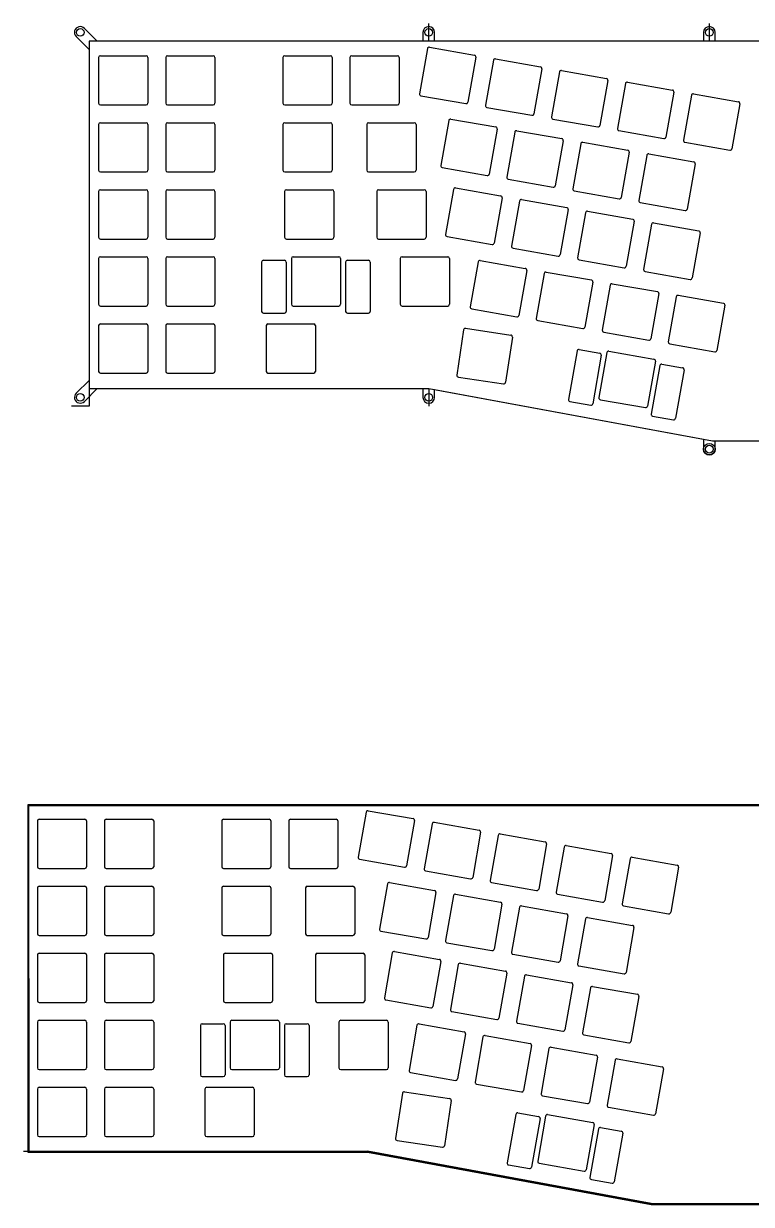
# Model space of a CAD drawing. Header units: millimetres. Extents: x -1 to 508, y -113 to 820.
# Drawn here: x -1.4 to 205.5, y -112.9 to 222.6 of the extents above; entities that cross this region are included whole.
import ezdxf

# ---------------------------------------------------------------- set-up
doc = ezdxf.new("R2010")
doc.units = ezdxf.units.MM
doc.header["$MEASUREMENT"] = 0
doc.layers.get('0').update_dxf_attribs({"linetype": 'CONTINUOUS'})
doc.layers.add('BLACK', color=7, linetype='CONTINUOUS')

msp = doc.modelspace()

# ---------------------------------------------------------------- linework, layer by layer
at = {"linetype": 'Continuous'}
for p, q in [((113.75726, 217.58663), (113.75726, 222.58663)), ((113.75726, 217.58663), (113.75726, 222.58663)), ((193.51048, 217.58663), (193.51048, 222.58663)), ((193.51048, 217.58663), (193.51048, 222.58663)), ((17.20941, 118.88203), (17.20941, 113.88203)), ((113.75726, 118.88203), (113.75726, 113.88203)), ((113.75726, 118.88203), (113.75726, 113.88203)), ((17.20941, 113.88203), (12.20941, 113.88203)), ((0.02311, -97.8703), (-1.3902, -97.8703)), ((96.34595, -97.83516), (96.34595, -98.03516)), ((176.95422, -112.74232), (176.95422, -112.94232))]:
    msp.add_line(p, q, dxfattribs=at)
for p, q in [((113.36266, 215.47842), (111.10523, 202.67592)), ((113.94189, 215.884), (126.74439, 213.62657)), ((19.93631, 212.97486), (19.93631, 199.97486)), ((20.43631, 213.47486), (33.43631, 213.47486)), ((33.93631, 212.97486), (33.93631, 199.97486)), ((38.98631, 212.97486), (38.98631, 199.97486)), ((39.48631, 213.47486), (52.48631, 213.47486)), ((52.98631, 212.97486), (52.98631, 199.97486)), ((72.32381, 212.97486), (72.32381, 199.97486)), ((72.82381, 213.47486), (85.82381, 213.47486)), ((86.32381, 212.97486), (86.32381, 199.97486)), ((91.37381, 212.97486), (91.37381, 199.97486)), ((91.87381, 213.47486), (104.87381, 213.47486)), ((105.37381, 212.97486), (105.37381, 199.97486)), ((127.14997, 213.04734), (124.89254, 200.24484)), ((132.12325, 212.17042), (129.86582, 199.36792)), ((132.70248, 212.576), (145.50498, 210.31857)), ((145.91056, 209.73935), (143.65313, 196.93685)), ((150.88384, 208.86242), (148.62641, 196.05992)), ((151.46306, 209.268), (164.26556, 207.01058)), ((164.67114, 206.43135), (162.41372, 193.62885)), ((169.64442, 205.55443), (167.387, 192.75192)), ((170.22365, 205.96001), (183.02615, 203.70258)), ((111.51081, 202.09669), (124.31331, 199.83926)), ((183.43173, 203.12335), (181.17431, 190.32085)), ((188.40501, 202.24643), (186.14758, 189.44393)), ((188.98424, 202.65201), (201.78674, 200.39458)), ((20.43631, 199.47486), (33.43631, 199.47486)), ((39.48631, 199.47486), (52.48631, 199.47486)), ((72.82381, 199.47486), (85.82381, 199.47486)), ((91.87381, 199.47486), (104.87381, 199.47486)), ((130.2714, 198.78869), (143.0739, 196.53127)), ((202.19232, 199.81535), (199.93489, 187.01285)), ((119.43496, 195.06383), (117.17753, 182.26133)), ((120.01418, 195.46941), (132.81669, 193.21199)), ((149.03199, 195.48069), (161.83449, 193.22327)), ((19.93631, 193.92486), (19.93631, 180.92486)), ((20.43631, 194.42486), (33.43631, 194.42486)), ((33.93631, 193.92486), (33.93631, 180.92486)), ((38.98631, 193.92486), (38.98631, 180.92486)), ((39.48631, 194.42486), (52.48631, 194.42486)), ((52.98631, 193.92486), (52.98631, 180.92486)), ((72.32381, 193.92486), (72.32381, 180.92486)), ((72.82381, 194.42486), (85.82381, 194.42486)), ((86.32381, 193.92486), (86.32381, 180.92486)), ((96.13631, 193.92486), (96.13631, 180.92486)), ((96.63631, 194.42486), (109.63631, 194.42486)), ((110.13631, 193.92486), (110.13631, 180.92486)), ((133.22226, 192.63276), (130.96484, 179.83026)), ((138.19554, 191.75583), (135.93812, 178.95333)), ((138.77477, 192.16141), (151.57727, 189.90399)), ((167.79258, 192.1727), (180.59508, 189.91527)), ((151.98285, 189.32476), (149.72543, 176.52226)), ((156.95613, 188.44784), (154.69871, 175.64534)), ((157.53536, 188.85342), (170.33786, 186.59599)), ((186.55316, 188.8647), (199.35567, 186.60727)), ((170.74344, 186.01676), (168.48601, 173.21426)), ((175.71672, 185.13984), (173.45929, 172.33734)), ((176.29595, 185.54542), (189.09845, 183.28799)), ((117.58311, 181.6821), (130.38561, 179.42468)), ((189.50403, 182.70876), (187.2466, 169.90626)), ((20.43631, 180.42486), (33.43631, 180.42486)), ((39.48631, 180.42486), (52.48631, 180.42486)), ((72.82381, 180.42486), (85.82381, 180.42486)), ((96.63631, 180.42486), (109.63631, 180.42486)), ((136.3437, 178.37411), (149.1462, 176.11668)), ((19.93631, 174.87486), (19.93631, 161.87486)), ((20.43631, 175.37486), (33.43631, 175.37486)), ((33.93631, 174.87486), (33.93631, 161.87486)), ((38.98631, 174.87486), (38.98631, 161.87486)), ((39.48631, 175.37486), (52.48631, 175.37486)), ((52.98631, 174.87486), (52.98631, 161.87486)), ((72.80006, 174.87486), (72.80006, 161.87486)), ((73.30006, 175.37486), (86.30006, 175.37486)), ((86.80006, 174.87486), (86.80006, 161.87486)), ((98.99381, 174.87486), (98.99381, 161.87486)), ((99.49381, 175.37486), (112.49381, 175.37486)), ((112.99381, 174.87486), (112.99381, 161.87486)), ((120.81711, 175.47624), (118.55968, 162.67374)), ((121.39633, 175.88182), (134.19883, 173.6244)), ((155.10429, 175.06611), (167.90679, 172.80868)), ((134.60441, 173.04517), (132.34699, 160.24267)), ((139.57769, 172.16825), (137.32027, 159.36575)), ((140.15692, 172.57383), (152.95942, 170.3164)), ((173.86487, 171.75811), (186.66737, 169.50068)), ((153.365, 169.73717), (151.10758, 156.93467)), ((158.33828, 168.86025), (156.08085, 156.05775)), ((158.91751, 169.26583), (171.72001, 167.0084)), ((172.12559, 166.42917), (169.86816, 153.62667)), ((177.09887, 165.55225), (174.84144, 152.74975)), ((177.6781, 165.95783), (190.4806, 163.70041)), ((20.43631, 161.37486), (33.43631, 161.37486)), ((39.48631, 161.37486), (52.48631, 161.37486)), ((73.30006, 161.37486), (86.30006, 161.37486)), ((99.49381, 161.37486), (112.49381, 161.37486)), ((118.96526, 162.09452), (131.76776, 159.83709)), ((190.88618, 163.12118), (188.62875, 150.31868)), ((137.72585, 158.78652), (150.52835, 156.52909)), ((19.93631, 155.82486), (19.93631, 142.82486)), ((20.43631, 156.32486), (33.43631, 156.32486)), ((33.93631, 155.82486), (33.93631, 142.82486)), ((38.98631, 155.82486), (38.98631, 142.82486)), ((39.48631, 156.32486), (52.48631, 156.32486)), ((52.98631, 155.82486), (52.98631, 142.82486)), ((66.26706, 154.82486), (66.26706, 140.82486)), ((66.76706, 155.32486), (72.76706, 155.32486)), ((73.26706, 154.82486), (73.26706, 140.82486)), ((74.70506, 155.82486), (74.70506, 142.82486)), ((75.20506, 156.32486), (88.20506, 156.32486)), ((88.70506, 155.82486), (88.70506, 142.82486)), ((90.14306, 154.82486), (90.14306, 140.82486)), ((90.64306, 155.32486), (96.64306, 155.32486)), ((97.14306, 154.82486), (97.14306, 140.82486)), ((105.66131, 155.82486), (105.66131, 142.82486)), ((106.16131, 156.32486), (119.16131, 156.32486)), ((119.66131, 155.82486), (119.66131, 142.82486)), ((127.82743, 154.89626), (125.57, 142.09376)), ((128.40666, 155.30184), (141.20916, 153.04441)), ((156.48643, 155.47852), (169.28894, 153.22109)), ((141.61474, 152.46518), (139.35731, 139.66268)), ((146.58802, 151.58826), (144.33059, 138.78576)), ((147.16725, 151.99384), (159.96975, 149.73641)), ((175.24702, 152.17052), (188.04952, 149.9131)), ((160.37533, 149.15719), (158.1179, 136.35469)), ((165.34861, 148.28026), (163.09118, 135.47776)), ((165.92783, 148.68584), (178.73034, 146.42842)), ((179.13591, 145.84919), (176.87849, 133.04669)), ((184.10919, 144.97227), (181.85177, 132.16976)), ((184.68842, 145.37784), (197.49092, 143.12042)), ((20.43631, 142.32486), (33.43631, 142.32486)), ((39.48631, 142.32486), (52.48631, 142.32486)), ((75.20506, 142.32486), (88.20506, 142.32486)), ((106.16131, 142.32486), (119.16131, 142.32486)), ((125.97558, 141.51453), (138.77809, 139.2571)), ((197.8965, 142.54119), (195.63908, 129.73869)), ((66.76706, 140.32486), (72.76706, 140.32486)), ((90.64306, 140.32486), (96.64306, 140.32486)), ((144.73617, 138.20653), (157.53867, 135.94911)), ((19.93631, 136.77486), (19.93631, 123.77486)), ((20.43631, 137.27486), (33.43631, 137.27486)), ((33.93631, 136.77486), (33.93631, 123.77486)), ((38.98631, 136.77486), (38.98631, 123.77486)), ((39.48631, 137.27486), (52.48631, 137.27486)), ((52.98631, 136.77486), (52.98631, 123.77486)), ((67.56131, 136.77486), (67.56131, 123.77486)), ((68.06131, 137.27486), (81.06131, 137.27486)), ((81.56131, 136.77486), (81.56131, 123.77486)), ((123.67688, 135.58459), (121.75536, 122.72738)), ((124.2453, 136.00519), (137.1025, 134.08367)), ((163.49676, 134.89853), (176.29926, 132.64111)), ((137.5231, 133.51526), (135.60158, 120.65805)), ((182.25735, 131.59054), (195.05985, 129.33311)), ((155.90223, 129.58661), (153.47115, 115.7993)), ((156.48145, 129.99219), (162.3903, 128.9503)), ((162.79588, 128.37107), (160.36481, 114.58377)), ((164.38568, 129.10618), (162.12826, 116.30367)), ((164.96491, 129.51176), (177.76741, 127.25433)), ((178.17299, 126.6751), (175.91556, 113.8726)), ((179.4155, 125.44059), (176.98442, 111.65328)), ((179.99472, 125.84617), (185.90357, 124.80428)), ((186.30915, 124.22505), (183.87808, 110.43774)), ((20.43631, 123.27486), (33.43631, 123.27486)), ((39.48631, 123.27486), (52.48631, 123.27486)), ((68.06131, 123.27486), (81.06131, 123.27486)), ((122.17596, 122.15897), (135.03317, 120.23745)), ((153.87673, 115.22007), (159.78558, 114.17819)), ((162.53384, 115.72445), (175.33634, 113.46702)), ((177.39, 111.07405), (183.29885, 110.03216)), ((0, 0.43427), (457.2, 0.43427)), ((95.95135, -1.47394), (93.69392, -14.27644)), ((96.53058, -1.06836), (109.33308, -3.32579)), ((2.525, -3.9775), (2.525, -16.9775)), ((3.025, -3.4775), (16.025, -3.4775)), ((16.525, -3.9775), (16.525, -16.9775)), ((21.575, -3.9775), (21.575, -16.9775)), ((22.075, -3.4775), (35.075, -3.4775)), ((35.575, -3.9775), (35.575, -16.9775)), ((54.9125, -3.9775), (54.9125, -16.9775)), ((55.4125, -3.4775), (68.4125, -3.4775)), ((68.9125, -3.9775), (68.9125, -16.9775)), ((73.9625, -3.9775), (73.9625, -16.9775)), ((74.4625, -3.4775), (87.4625, -3.4775)), ((87.9625, -3.9775), (87.9625, -16.9775)), ((109.73866, -3.90502), (107.48123, -16.70752)), ((114.71194, -4.78194), (112.45451, -17.58444)), ((115.29116, -4.37636), (128.09366, -6.63379)), ((128.49924, -7.21302), (126.24182, -20.01552)), ((133.47252, -8.08994), (131.2151, -20.89244)), ((134.05175, -7.68436), (146.85425, -9.94179)), ((147.25983, -10.52101), (145.00241, -23.32351)), ((152.23311, -11.39794), (149.97568, -24.20044)), ((152.81234, -10.99236), (165.61484, -13.24978)), ((94.0995, -14.85567), (106.902, -17.1131)), ((166.02042, -13.82901), (163.76299, -26.63151)), ((170.9937, -14.70594), (168.73627, -27.50844)), ((171.57293, -14.30036), (184.37543, -16.55778)), ((3.025, -17.4775), (16.025, -17.4775)), ((22.075, -17.4775), (35.075, -17.4775)), ((55.4125, -17.4775), (68.4125, -17.4775)), ((74.4625, -17.4775), (87.4625, -17.4775)), ((112.86009, -18.16367), (125.66259, -20.4211)), ((184.78101, -17.13701), (182.52358, -29.93951)), ((2.525, -23.0275), (2.525, -36.0275)), ((3.025, -22.5275), (16.025, -22.5275)), ((16.525, -23.0275), (16.525, -36.0275)), ((21.575, -23.0275), (21.575, -36.0275)), ((22.075, -22.5275), (35.075, -22.5275)), ((35.575, -23.0275), (35.575, -36.0275)), ((54.9125, -23.0275), (54.9125, -36.0275)), ((55.4125, -22.5275), (68.4125, -22.5275)), ((68.9125, -23.0275), (68.9125, -36.0275)), ((78.725, -23.0275), (78.725, -36.0275)), ((79.225, -22.5275), (92.225, -22.5275)), ((92.725, -23.0275), (92.725, -36.0275)), ((102.02364, -21.88853), (99.76622, -34.69103)), ((102.60287, -21.48295), (115.40537, -23.74038)), ((131.62068, -21.47167), (144.42318, -23.72909)), ((115.81095, -24.3196), (113.55353, -37.12211)), ((120.78423, -25.19653), (118.52681, -37.99903)), ((121.36346, -24.79095), (134.16596, -27.04837)), ((150.38126, -24.77967), (163.18377, -27.03709)), ((134.57154, -27.6276), (132.31411, -40.4301)), ((139.54482, -28.50453), (137.28739, -41.30703)), ((140.12405, -28.09895), (152.92655, -30.35637)), ((169.14185, -28.08766), (181.94435, -30.34509)), ((153.33213, -30.9356), (151.0747, -43.7381)), ((158.30541, -31.81252), (156.04798, -44.61502)), ((158.88463, -31.40694), (171.68714, -33.66437)), ((3.025, -36.5275), (16.025, -36.5275)), ((22.075, -36.5275), (35.075, -36.5275)), ((55.4125, -36.5275), (68.4125, -36.5275)), ((79.225, -36.5275), (92.225, -36.5275)), ((100.1718, -35.27026), (112.9743, -37.52769)), ((172.09272, -34.2436), (169.83529, -47.0461)), ((118.93238, -38.57826), (131.73489, -40.83568)), ((2.525, -42.0775), (2.525, -55.0775)), ((3.025, -41.5775), (16.025, -41.5775)), ((16.525, -42.0775), (16.525, -55.0775)), ((21.575, -42.0775), (21.575, -55.0775)), ((22.075, -41.5775), (35.075, -41.5775)), ((35.575, -42.0775), (35.575, -55.0775)), ((55.38875, -42.0775), (55.38875, -55.0775)), ((55.88875, -41.5775), (68.88875, -41.5775)), ((69.38875, -42.0775), (69.38875, -55.0775)), ((81.5825, -42.0775), (81.5825, -55.0775)), ((82.0825, -41.5775), (95.0825, -41.5775)), ((95.5825, -42.0775), (95.5825, -55.0775)), ((103.40579, -41.47612), (101.14837, -54.27862)), ((103.98502, -41.07054), (116.78752, -43.32796)), ((137.69297, -41.88625), (150.49547, -44.14368)), ((117.1931, -43.90719), (114.93568, -56.70969)), ((122.16638, -44.78412), (119.90895, -57.58662)), ((122.74561, -44.37854), (135.54811, -46.63596)), ((156.45356, -45.19425), (169.25606, -47.45168)), ((135.95369, -47.21519), (133.69626, -60.01769)), ((140.92697, -48.09211), (138.66954, -60.89461)), ((141.5062, -47.68653), (154.3087, -49.94396)), ((154.71428, -50.52319), (152.45685, -63.32569)), ((159.68756, -51.40011), (157.43013, -64.20261)), ((160.26678, -50.99453), (173.06928, -53.25196)), ((3.025, -55.5775), (16.025, -55.5775)), ((22.075, -55.5775), (35.075, -55.5775)), ((55.88875, -55.5775), (68.88875, -55.5775)), ((82.0825, -55.5775), (95.0825, -55.5775)), ((101.55395, -54.85785), (114.35645, -57.11527)), ((173.47486, -53.83119), (171.21744, -66.63369)), ((120.31453, -58.16584), (133.11703, -60.42327)), ((2.525, -61.1275), (2.525, -74.1275)), ((3.025, -60.6275), (16.025, -60.6275)), ((16.525, -61.1275), (16.525, -74.1275)), ((21.575, -61.1275), (21.575, -74.1275)), ((22.075, -60.6275), (35.075, -60.6275)), ((35.575, -61.1275), (35.575, -74.1275)), ((48.85575, -62.1275), (48.85575, -76.1275)), ((49.35575, -61.6275), (55.35575, -61.6275)), ((55.85575, -62.1275), (55.85575, -76.1275)), ((57.29375, -61.1275), (57.29375, -74.1275)), ((57.79375, -60.6275), (70.79375, -60.6275)), ((71.29375, -61.1275), (71.29375, -74.1275)), ((72.73175, -62.1275), (72.73175, -76.1275)), ((73.23175, -61.6275), (79.23175, -61.6275)), ((79.73175, -62.1275), (79.73175, -76.1275)), ((88.25, -61.1275), (88.25, -74.1275)), ((88.75, -60.6275), (101.75, -60.6275)), ((102.25, -61.1275), (102.25, -74.1275)), ((110.41612, -62.0561), (108.15869, -74.8586)), ((110.99535, -61.65052), (123.79785, -63.90795)), ((139.07512, -61.47384), (151.87762, -63.73127)), ((124.20343, -64.48718), (121.946, -77.28968)), ((129.17671, -65.3641), (126.91928, -78.1666)), ((129.75593, -64.95852), (142.55843, -67.21595)), ((157.83571, -64.78184), (170.63821, -67.03927)), ((142.96401, -67.79518), (140.70659, -80.59768)), ((147.93729, -68.6721), (145.67987, -81.4746)), ((148.51652, -68.26652), (161.31902, -70.52395)), ((161.7246, -71.10317), (159.46718, -83.90567)), ((166.69788, -71.9801), (164.44046, -84.7826)), ((167.27711, -71.57452), (180.07961, -73.83194)), ((3.025, -74.6275), (16.025, -74.6275)), ((22.075, -74.6275), (35.075, -74.6275)), ((49.35575, -76.6275), (55.35575, -76.6275)), ((57.79375, -74.6275), (70.79375, -74.6275)), ((73.23175, -76.6275), (79.23175, -76.6275)), ((88.75, -74.6275), (101.75, -74.6275)), ((108.56427, -75.43783), (121.36677, -77.69526)), ((180.48519, -74.41117), (178.22776, -87.21367)), ((2.525, -80.1775), (2.525, -93.1775)), ((3.025, -79.6775), (16.025, -79.6775)), ((16.525, -80.1775), (16.525, -93.1775)), ((21.575, -80.1775), (21.575, -93.1775)), ((22.075, -79.6775), (35.075, -79.6775)), ((35.575, -80.1775), (35.575, -93.1775)), ((50.15, -80.1775), (50.15, -93.1775)), ((50.65, -79.6775), (63.65, -79.6775)), ((64.15, -80.1775), (64.15, -93.1775)), ((127.32486, -78.74583), (140.12736, -81.00326)), ((106.26557, -81.36777), (104.34405, -94.22498)), ((106.83398, -80.94717), (119.69119, -82.86869)), ((120.11179, -83.43711), (118.19027, -96.29431)), ((146.08545, -82.05383), (158.88795, -84.31125)), ((139.07014, -86.96017), (144.97899, -88.00206)), ((164.84603, -85.36183), (177.64854, -87.61925)), ((138.49091, -87.36575), (136.05984, -101.15306)), ((145.38457, -88.58129), (142.95349, -102.3686)), ((146.97437, -87.84619), (144.71694, -100.64869)), ((147.5536, -87.44061), (160.3561, -89.69803)), ((160.76168, -90.27726), (158.50425, -103.07976)), ((3.025, -93.6775), (16.025, -93.6775)), ((22.075, -93.6775), (35.075, -93.6775)), ((50.65, -93.6775), (63.65, -93.6775)), ((162.00418, -91.51178), (159.57311, -105.29908)), ((162.58341, -91.1062), (168.49226, -92.14808)), ((168.89784, -92.72731), (166.46676, -106.51462)), ((104.76465, -94.79339), (117.62186, -96.71492)), ((136.46542, -101.73229), (142.37427, -102.77418)), ((145.12252, -101.22792), (157.92502, -103.48534)), ((159.97869, -105.87831), (165.88754, -106.9202))]:
    msp.add_line(p, q)
msp.add_lwpolyline([(225.28163, 217.58663), (195.16048, 217.58663), (195.16048, 220.08663, 1), (191.86048, 220.08663), (191.86048, 217.58663), (115.40726, 217.58663), (115.40726, 220.08663, 1), (112.10726, 220.08663), (112.10726, 217.58663), (19.54229, 217.58663), (15.90166, 221.22726, 1.011124977), (13.54268, 218.9199), (17.20941, 215.25375), (17.20941, 121.21491), (13.56878, 117.57429, 1.011124977), (15.87613, 115.2153), (19.54229, 118.88203), (112.10726, 118.88203), (112.10726, 116.38203, 1), (115.40726, 116.38203), (115.40726, 118.57759), (191.86048, 104.47118), (191.86048, 101.65974, 1), (195.16048, 101.65974), (195.16048, 104.00898), (225.28163, 104.00898)], format="xyb", dxfattribs=at)
for points in [[(113.75726, 118.88203), (194.36553, 104.00898), (226.49751, 104.00898), (323.292, 118.08393), (474.95751, 118.08393), (474.95751, 217.58663), (17.20941, 217.58663), (17.20941, 118.88203), (113.75726, 118.88203)], [(96.34595, -98.07033), (176.95422, -112.94339), (209.0862, -112.94339), (305.88069, -98.86843), (457.54619, -98.86843), (457.54619, 0.63427), (-0.20191, 0.63427), (-0.20191, -98.07033), (96.34595, -98.07033)]]:
    msp.add_lwpolyline(points, dxfattribs=at)
for centre, radius in [((14.70941, 220.08663), 1.1), ((113.75726, 220.08663), 1.1), ((193.51048, 220.08663), 1.1), ((14.70941, 116.38203), 1.1), ((113.75726, 116.38203), 1.1), ((193.51048, 101.65974), 1.65), ((193.51048, 101.65974), 1.1), ((193.51048, 101.65974), 1.1)]:
    msp.add_circle(centre, radius, dxfattribs=at)
for centre, start, end in [((113.85506, 215.39159), 80, 170), ((20.43631, 212.97486), 90, 180), ((33.43631, 212.97486), 0, 90), ((39.48631, 212.97486), 90, 180), ((52.48631, 212.97486), 0, 90), ((72.82381, 212.97486), 90, 180), ((85.82381, 212.97486), 0, 90), ((91.87381, 212.97486), 90, 180), ((104.87381, 212.97486), 0, 90), ((126.65757, 213.13417), 350, 80), ((132.61565, 212.0836), 80, 170), ((145.41815, 209.82617), 350, 80), ((151.37624, 208.7756), 80, 170), ((164.17874, 206.51817), 350, 80), ((170.13683, 205.4676), 80, 170), ((111.59764, 202.58909), 170, 260), ((182.93933, 203.21017), 350, 80), ((188.89742, 202.1596), 80, 170), ((20.43631, 199.97486), 180, 270), ((33.43631, 199.97486), 270, 0), ((39.48631, 199.97486), 180, 270), ((52.48631, 199.97486), 270, 0), ((72.82381, 199.97486), 180, 270), ((85.82381, 199.97486), 270, 0), ((91.87381, 199.97486), 180, 270), ((104.87381, 199.97486), 270, 0), ((124.40014, 200.33167), 260, 350), ((130.35823, 199.2811), 170, 260), ((201.69992, 199.90218), 350, 80), ((119.92736, 194.97701), 80, 170), ((143.16073, 197.02367), 260, 350), ((149.11881, 195.9731), 170, 260), ((20.43631, 193.92486), 90, 180), ((33.43631, 193.92486), 0, 90), ((39.48631, 193.92486), 90, 180), ((52.48631, 193.92486), 0, 90), ((72.82381, 193.92486), 90, 180), ((85.82381, 193.92486), 0, 90), ((96.63631, 193.92486), 90, 180), ((109.63631, 193.92486), 0, 90), ((132.72986, 192.71958), 350, 80), ((138.68795, 191.66901), 80, 170), ((161.92131, 193.71567), 260, 350), ((167.8794, 192.6651), 170, 260), ((151.49045, 189.41158), 350, 80), ((157.44854, 188.36101), 80, 170), ((180.6819, 190.40767), 260, 350), ((186.63999, 189.3571), 170, 260), ((170.25104, 186.10359), 350, 80), ((176.20912, 185.05301), 80, 170), ((199.44249, 187.09968), 260, 350), ((117.66993, 182.17451), 170, 260), ((189.01162, 182.79559), 350, 80), ((20.43631, 180.92486), 180, 270), ((33.43631, 180.92486), 270, 0), ((39.48631, 180.92486), 180, 270), ((52.48631, 180.92486), 270, 0), ((72.82381, 180.92486), 180, 270), ((85.82381, 180.92486), 270, 0), ((96.63631, 180.92486), 180, 270), ((109.63631, 180.92486), 270, 0), ((130.47243, 179.91708), 260, 350), ((136.43052, 178.86651), 170, 260), ((20.43631, 174.87486), 90, 180), ((33.43631, 174.87486), 0, 90), ((39.48631, 174.87486), 90, 180), ((52.48631, 174.87486), 0, 90), ((73.30006, 174.87486), 90, 180), ((86.30006, 174.87486), 0, 90), ((99.49381, 174.87486), 90, 180), ((112.49381, 174.87486), 0, 90), ((121.30951, 175.38942), 80, 170), ((149.23302, 176.60908), 260, 350), ((155.19111, 175.55851), 170, 260), ((134.11201, 173.13199), 350, 80), ((140.0701, 172.08142), 80, 170), ((167.99361, 173.30109), 260, 350), ((173.9517, 172.25051), 170, 260), ((152.8726, 169.824), 350, 80), ((158.83068, 168.77343), 80, 170), ((186.7542, 169.99309), 260, 350), ((171.63319, 166.516), 350, 80), ((177.59127, 165.46543), 80, 170), ((20.43631, 161.87486), 180, 270), ((33.43631, 161.87486), 270, 0), ((39.48631, 161.87486), 180, 270), ((52.48631, 161.87486), 270, 0), ((73.30006, 161.87486), 180, 270), ((86.30006, 161.87486), 270, 0), ((99.49381, 161.87486), 180, 270), ((112.49381, 161.87486), 270, 0), ((119.05208, 162.58692), 170, 260), ((190.39377, 163.208), 350, 80), ((131.85458, 160.32949), 260, 350), ((137.81267, 159.27892), 170, 260), ((20.43631, 155.82486), 90, 180), ((33.43631, 155.82486), 0, 90), ((39.48631, 155.82486), 90, 180), ((52.48631, 155.82486), 0, 90), ((66.76706, 154.82486), 90, 180), ((72.76706, 154.82486), 0, 90), ((75.20506, 155.82486), 90, 180), ((88.20506, 155.82486), 0, 90), ((90.64306, 154.82486), 90, 180), ((96.64306, 154.82486), 0, 90), ((106.16131, 155.82486), 90, 180), ((119.16131, 155.82486), 0, 90), ((128.31983, 154.80943), 80, 170), ((150.61517, 157.0215), 260, 350), ((156.57326, 155.97092), 170, 260), ((141.12234, 152.55201), 350, 80), ((147.08042, 151.50144), 80, 170), ((169.37576, 153.7135), 260, 350), ((175.33385, 152.66293), 170, 260), ((159.88292, 149.24401), 350, 80), ((165.84101, 148.19344), 80, 170), ((188.13635, 150.4055), 260, 350), ((178.64351, 145.93601), 350, 80), ((184.6016, 144.88544), 80, 170), ((20.43631, 142.82486), 180, 270), ((33.43631, 142.82486), 270, 0), ((39.48631, 142.82486), 180, 270), ((52.48631, 142.82486), 270, 0), ((75.20506, 142.82486), 180, 270), ((88.20506, 142.82486), 270, 0), ((106.16131, 142.82486), 180, 270), ((119.16131, 142.82486), 270, 0), ((126.06241, 142.00693), 170, 260), ((197.4041, 142.62801), 350, 80), ((66.76706, 140.82486), 180, 270), ((72.76706, 140.82486), 270, 0), ((90.64306, 140.82486), 180, 270), ((96.64306, 140.82486), 270, 0), ((138.86491, 139.74951), 260, 350), ((144.823, 138.69894), 170, 260), ((20.43631, 136.77486), 90, 180), ((33.43631, 136.77486), 0, 90), ((39.48631, 136.77486), 90, 180), ((52.48631, 136.77486), 0, 90), ((68.06131, 136.77486), 90, 180), ((81.06131, 136.77486), 0, 90), ((124.17139, 135.51068), 81.5, 171.5), ((157.6255, 136.44151), 260, 350), ((163.58358, 135.39094), 170, 260), ((137.0286, 133.58916), 351.5, 81.5), ((176.38608, 133.13351), 260, 350), ((182.34417, 132.08294), 170, 260), ((156.39463, 129.49979), 80, 170), ((162.30348, 128.4579), 350, 80), ((164.87809, 129.01935), 80, 170), ((195.14667, 129.82551), 260, 350), ((177.68059, 126.76193), 350, 80), ((179.9079, 125.35376), 80, 170), ((185.81675, 124.31187), 350, 80), ((20.43631, 123.77486), 180, 270), ((33.43631, 123.77486), 270, 0), ((39.48631, 123.77486), 180, 270), ((52.48631, 123.77486), 270, 0), ((68.06131, 123.77486), 180, 270), ((81.06131, 123.77486), 270, 0), ((122.24987, 122.65348), 171.5, 261.5), ((135.10707, 120.73196), 261.5, 351.5), ((153.96356, 115.71248), 170, 260), ((159.8724, 114.67059), 260, 350), ((162.62066, 116.21685), 170, 260), ((175.42316, 113.95942), 260, 350), ((177.47683, 111.56645), 170, 260), ((183.38567, 110.52457), 260, 350), ((96.44375, -1.56077), 80, 170), ((109.24625, -3.81819), 350, 80), ((3.025, -3.9775), 90, 180), ((16.025, -3.9775), 0, 90), ((22.075, -3.9775), 90, 180), ((35.075, -3.9775), 0, 90), ((55.4125, -3.9775), 90, 180), ((68.4125, -3.9775), 0, 90), ((74.4625, -3.9775), 90, 180), ((87.4625, -3.9775), 0, 90), ((115.20434, -4.86877), 80, 170), ((128.00684, -7.12619), 350, 80), ((133.96493, -8.17676), 80, 170), ((146.76743, -10.43419), 350, 80), ((152.72551, -11.48476), 80, 170), ((165.52802, -13.74219), 350, 80), ((94.18633, -14.36327), 170, 260), ((106.98883, -16.6207), 260, 350), ((171.4861, -14.79276), 80, 170), ((184.2886, -17.05019), 350, 80), ((3.025, -16.9775), 180, 270), ((16.025, -16.9775), 270, 0), ((22.075, -16.9775), 180, 270), ((35.075, -16.9775), 270, 0), ((55.4125, -16.9775), 180, 270), ((68.4125, -16.9775), 270, 0), ((74.4625, -16.9775), 180, 270), ((87.4625, -16.9775), 270, 0), ((112.94691, -17.67127), 170, 260), ((125.74941, -19.92869), 260, 350), ((3.025, -23.0275), 90, 180), ((16.025, -23.0275), 0, 90), ((22.075, -23.0275), 90, 180), ((35.075, -23.0275), 0, 90), ((55.4125, -23.0275), 90, 180), ((68.4125, -23.0275), 0, 90), ((79.225, -23.0275), 90, 180), ((92.225, -23.0275), 0, 90), ((102.51605, -21.97535), 80, 170), ((131.7075, -20.97926), 170, 260), ((144.51, -23.23669), 260, 350), ((115.31855, -24.23278), 350, 80), ((121.27664, -25.28335), 80, 170), ((150.46809, -24.28726), 170, 260), ((163.27059, -26.54469), 260, 350), ((134.07914, -27.54078), 350, 80), ((140.03722, -28.59135), 80, 170), ((169.22868, -27.59526), 170, 260), ((182.03118, -29.85269), 260, 350), ((152.83972, -30.84878), 350, 80), ((158.79781, -31.89935), 80, 170), ((3.025, -36.0275), 180, 270), ((16.025, -36.0275), 270, 0), ((22.075, -36.0275), 180, 270), ((35.075, -36.0275), 270, 0), ((55.4125, -36.0275), 180, 270), ((68.4125, -36.0275), 270, 0), ((79.225, -36.0275), 180, 270), ((92.225, -36.0275), 270, 0), ((100.25862, -34.77786), 170, 260), ((171.60031, -34.15677), 350, 80), ((113.06112, -37.03528), 260, 350), ((119.01921, -38.08585), 170, 260), ((3.025, -42.0775), 90, 180), ((16.025, -42.0775), 0, 90), ((22.075, -42.0775), 90, 180), ((35.075, -42.0775), 0, 90), ((55.88875, -42.0775), 90, 180), ((68.88875, -42.0775), 0, 90), ((82.0825, -42.0775), 90, 180), ((95.0825, -42.0775), 0, 90), ((103.8982, -41.56294), 80, 170), ((116.7007, -43.82037), 350, 80), ((131.82171, -40.34328), 260, 350), ((137.7798, -41.39385), 170, 260), ((122.65878, -44.87094), 80, 170), ((135.46129, -47.12837), 350, 80), ((150.5823, -43.65128), 260, 350), ((156.54038, -44.70185), 170, 260), ((141.41937, -48.17894), 80, 170), ((154.22187, -50.43636), 350, 80), ((169.34289, -46.95927), 260, 350), ((160.17996, -51.48694), 80, 170), ((172.98246, -53.74436), 350, 80), ((3.025, -55.0775), 180, 270), ((16.025, -55.0775), 270, 0), ((22.075, -55.0775), 180, 270), ((35.075, -55.0775), 270, 0), ((55.88875, -55.0775), 180, 270), ((68.88875, -55.0775), 270, 0), ((82.0825, -55.0775), 180, 270), ((95.0825, -55.0775), 270, 0), ((101.64077, -54.36544), 170, 260), ((114.44327, -56.62287), 260, 350), ((120.40136, -57.67344), 170, 260), ((133.20386, -59.93087), 260, 350), ((3.025, -61.1275), 90, 180), ((16.025, -61.1275), 0, 90), ((22.075, -61.1275), 90, 180), ((35.075, -61.1275), 0, 90), ((49.35575, -62.1275), 90, 180), ((55.35575, -62.1275), 0, 90), ((57.79375, -61.1275), 90, 180), ((70.79375, -61.1275), 0, 90), ((73.23175, -62.1275), 90, 180), ((79.23175, -62.1275), 0, 90), ((88.75, -61.1275), 90, 180), ((101.75, -61.1275), 0, 90), ((110.90852, -62.14293), 80, 170), ((139.16195, -60.98144), 170, 260), ((151.96445, -63.23886), 260, 350), ((123.71102, -64.40035), 350, 80), ((129.66911, -65.45093), 80, 170), ((157.92253, -64.28944), 170, 260), ((170.72503, -66.54686), 260, 350), ((142.47161, -67.70835), 350, 80), ((148.4297, -68.75892), 80, 170), ((161.2322, -71.01635), 350, 80), ((167.19029, -72.06692), 80, 170), ((3.025, -74.1275), 180, 270), ((16.025, -74.1275), 270, 0), ((22.075, -74.1275), 180, 270), ((35.075, -74.1275), 270, 0), ((49.35575, -76.1275), 180, 270), ((55.35575, -76.1275), 270, 0), ((57.79375, -74.1275), 180, 270), ((70.79375, -74.1275), 270, 0), ((73.23175, -76.1275), 180, 270), ((79.23175, -76.1275), 270, 0), ((88.75, -74.1275), 180, 270), ((101.75, -74.1275), 270, 0), ((108.6511, -74.94543), 170, 260), ((179.99279, -74.32435), 350, 80), ((3.025, -80.1775), 90, 180), ((16.025, -80.1775), 0, 90), ((22.075, -80.1775), 90, 180), ((35.075, -80.1775), 0, 90), ((50.65, -80.1775), 90, 180), ((63.65, -80.1775), 0, 90), ((121.4536, -77.20286), 260, 350), ((127.41168, -78.25343), 170, 260), ((106.76008, -81.44168), 81.5, 171.5), ((119.61728, -83.3632), 351.5, 81.5), ((140.21418, -80.51085), 260, 350), ((146.17227, -81.56142), 170, 260), ((138.98332, -87.45258), 80, 170), ((158.97477, -83.81885), 260, 350), ((164.93286, -84.86942), 170, 260), ((177.73536, -87.12685), 260, 350), ((144.89216, -88.49446), 350, 80), ((147.46677, -87.93301), 80, 170), ((160.26927, -90.19044), 350, 80), ((3.025, -93.1775), 180, 270), ((16.025, -93.1775), 270, 0), ((22.075, -93.1775), 180, 270), ((35.075, -93.1775), 270, 0), ((50.65, -93.1775), 180, 270), ((63.65, -93.1775), 270, 0), ((162.49659, -91.5986), 80, 170), ((168.40543, -92.64049), 350, 80), ((104.83856, -94.29888), 171.5, 261.5), ((117.69576, -96.22041), 261.5, 351.5), ((145.20935, -100.73551), 170, 260), ((136.55224, -101.23988), 170, 260), ((142.46109, -102.28177), 260, 350), ((158.01185, -102.99294), 260, 350), ((160.06551, -105.38591), 170, 260), ((165.97436, -106.4278), 260, 350)]:
    msp.add_arc(centre, 0.5, start, end)
at = {"layer": 'BLACK', "linetype": 'Continuous'}
for p, q in [((0, -97.83574), (-0.0019, 0.43427)), ((-0.0019, 0.4247), (0, 0.43427)), ((0, 0.43427), (0.01353, 0.4478)), ((0.04619, 0.3997), (0.0481, -97.82219)), ((0, -97.84468), (0, -97.83574)), ((0, -97.83574), (0, -97.83574)), ((0, -97.85487), (0, -97.84468)), ((0.00677, -97.86164), (0, -97.85487)), ((0, -97.85487), (0, -97.85487)), ((0, -97.85487), (0, -97.85487)), ((0.01353, -97.8684), (0.00677, -97.86164)), ((0.01354, -97.8684), (0.01353, -97.8684)), ((0.02311, -97.8703), (0.01354, -97.8684)), ((0.01354, -97.8684), (0.01354, -97.8684)), ((96.34595, -97.83516), (0.02311, -97.8703)), ((0.0481, -97.82219), (96.35421, -97.78706)), ((96.34967, -97.83665), (96.34595, -97.83516)), ((176.94296, -112.73873), (96.34967, -97.83665)), ((96.35421, -97.78706), (96.36378, -97.78896)), ((96.36378, -97.78896), (96.36547, -97.79066)), ((96.36547, -97.79066), (176.95876, -112.69274)), ((176.94465, -112.74042), (176.94296, -112.73873)), ((176.95422, -112.74232), (176.94465, -112.74042)), ((209.0798, -112.742), (176.95422, -112.74232)), ((176.95876, -112.69274), (176.96249, -112.69423)), ((176.96249, -112.69423), (209.08747, -112.6939))]:
    msp.add_line(p, q, dxfattribs=at)

doc.saveas('drawing.dxf')
